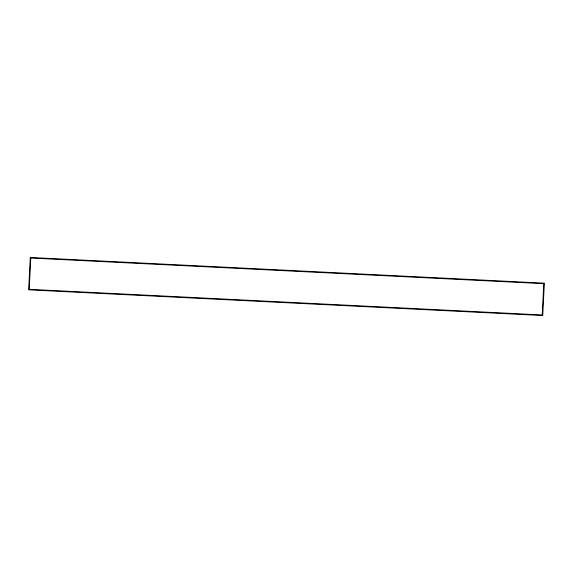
<?xml version="1.0" encoding="UTF-8"?>
<svg xmlns="http://www.w3.org/2000/svg" width="573" height="573" viewBox="0 0 573 573"><rect width="100%" height="100%" fill="white"/><g stroke="black" fill="none" stroke-linecap="round" stroke-linejoin="round"><path stroke-width="0.86" d="M30.269 257.456L28.65 289.838L542.731 315.544L544.35 283.162L30.269 257.456M30.792 258.036L29.223 289.315L542.208 314.964L543.777 283.685L30.792 258.036"/></g></svg>
